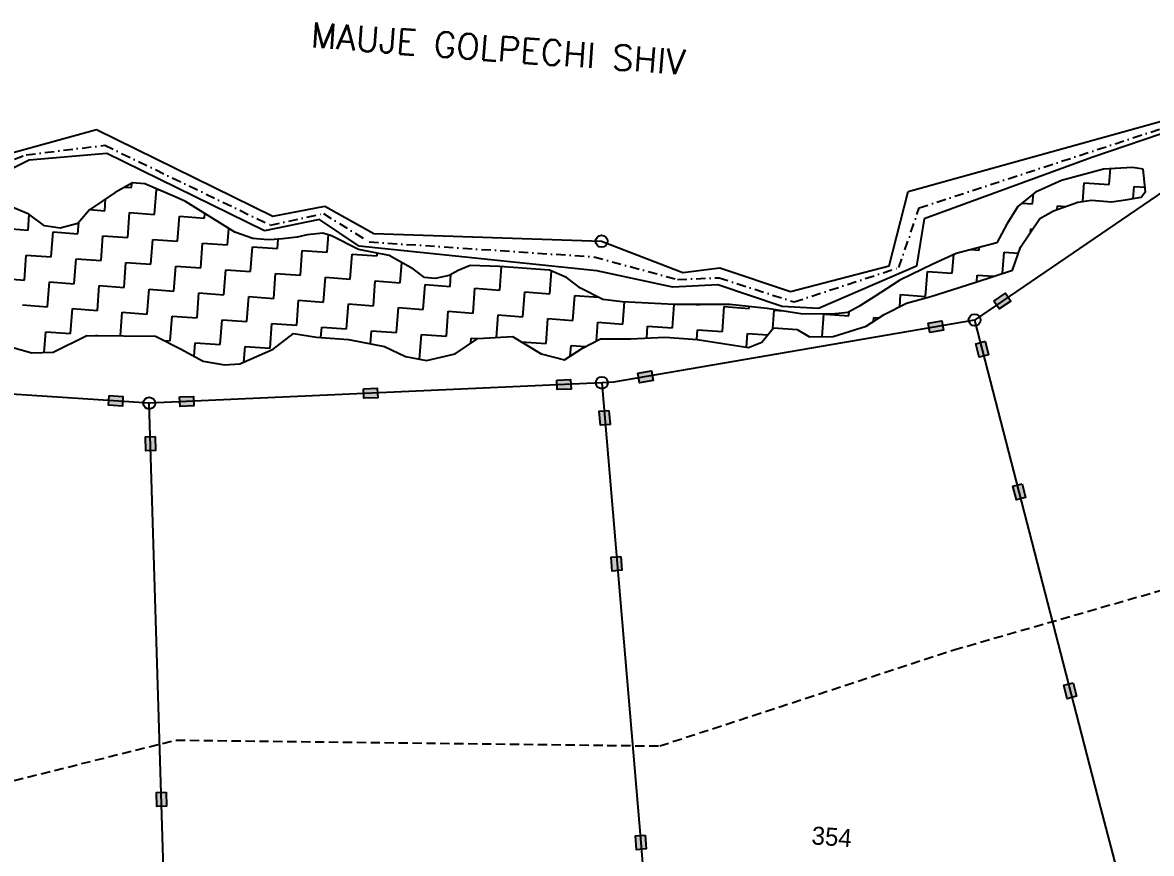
# Model space of a CAD drawing. Header units: metres. Extents: x 318079 to 324759, y 1863980 to 1868406.
# Drawn here: x 323424 to 324032, y 1867739 to 1868186 of the extents above; entities that cross this region are included whole.
import ezdxf

# ---------------------------------------------------------------- set-up
doc = ezdxf.new("R2010")
doc.units = ezdxf.units.M
doc.linetypes.add('DASHDOT', pattern=[1, 0.5, -0.25, 0, -0.25])
doc.linetypes.add('DASHED', pattern=[0.75, 0.5, -0.25])
for name, color, linetype in [('LINE_FOOTPATH', 1, 'DASHED'), ('POLY_HATCH', 12, 'Continuous'), ('POLY_PARCEL', 6, 'Continuous'), ('POLY_WATER', 4, 'Continuous'), ('TEXT_MAPOUT', 7, 'Continuous'), ('TEXT_PARCEL', 7, 'Continuous'), ('V_BOUND_STREAM_LINE', 7, 'DASHDOT')]:
    doc.layers.add(name, color=color, linetype=linetype)
doc.styles.get("Standard").update_dxf_attribs({"font": 'simplex.shx'})
doc.styles.add('TEXT_MAP', font='')
doc.styles.get('TEXT_MAP').set_extended_font_data('Kruti Dev 050')

msp = doc.modelspace()

# ---------------------------------------------------------------- hatches: boundary and pattern name
for points in [[(323956.41, 1868036.06), (323953.49, 1868040.35), (323947.3, 1868036.12), (323950.22, 1868031.84)], [(323920.16, 1868020.38), (323919.28, 1868025.49), (323911.89, 1868024.21), (323912.77, 1868019.1)], [(323939.44, 1868005.88), (323944.46, 1868007.18), (323942.58, 1868014.44), (323937.56, 1868013.13)], [(323763.76, 1867993.4), (323762.88, 1867998.52), (323755.49, 1867997.24), (323756.37, 1867992.13)], [(323719.49, 1867988.73), (323719.26, 1867993.91), (323711.77, 1867993.57), (323712, 1867988.39)], [(323477.72, 1867979.48), (323478.06, 1867984.66), (323470.58, 1867985.16), (323470.23, 1867979.98)], [(323615.31, 1867984.05), (323615.08, 1867989.23), (323607.59, 1867988.89), (323607.82, 1867983.71)], [(323516.31, 1867979.6), (323516.08, 1867984.78), (323508.59, 1867984.44), (323508.82, 1867979.26)], [(323735.32, 1867969.28), (323740.49, 1867969.7), (323739.89, 1867977.17), (323734.72, 1867976.75)], [(323490.39, 1867955.5), (323495.58, 1867955.66), (323495.35, 1867963.16), (323490.16, 1867963)], [(323959.42, 1867929.07), (323964.44, 1867930.38), (323962.55, 1867937.63), (323957.53, 1867936.33)], [(323741.69, 1867890.68), (323746.86, 1867891.1), (323746.25, 1867898.57), (323741.08, 1867898.15)], [(323986.83, 1867821.91), (323991.85, 1867823.21), (323989.97, 1867830.47), (323984.95, 1867829.16)], [(323496.31, 1867763.86), (323501.49, 1867764.02), (323501.26, 1867771.52), (323496.08, 1867771.36)], [(323754.77, 1867740.56), (323759.94, 1867740.98), (323759.34, 1867748.46), (323754.17, 1867748.04)]]:
    msp.add_hatch(color=256).paths.add_polyline_path(points)

# ---------------------------------------------------------------- linework, layer by layer
for points in [[(323947.3, 1868036.12), (323953.49, 1868040.35), (323956.41, 1868036.06), (323950.22, 1868031.84)], [(323911.89, 1868024.21), (323919.28, 1868025.49), (323920.16, 1868020.38), (323912.77, 1868019.1)], [(323942.58, 1868014.44), (323944.46, 1868007.18), (323939.44, 1868005.88), (323937.56, 1868013.13)], [(323755.49, 1867997.24), (323762.88, 1867998.52), (323763.76, 1867993.4), (323756.37, 1867992.13)], [(323711.77, 1867993.57), (323719.26, 1867993.91), (323719.49, 1867988.73), (323712, 1867988.39)], [(323470.58, 1867985.16), (323478.06, 1867984.66), (323477.72, 1867979.48), (323470.23, 1867979.98)], [(323607.59, 1867988.89), (323615.08, 1867989.23), (323615.31, 1867984.05), (323607.82, 1867983.71)], [(323508.59, 1867984.44), (323516.08, 1867984.78), (323516.31, 1867979.6), (323508.82, 1867979.26)], [(323739.89, 1867977.17), (323740.49, 1867969.7), (323735.32, 1867969.28), (323734.72, 1867976.75)], [(323495.35, 1867963.16), (323495.58, 1867955.66), (323490.39, 1867955.5), (323490.16, 1867963)], [(323962.55, 1867937.63), (323964.44, 1867930.38), (323959.42, 1867929.07), (323957.53, 1867936.33)], [(323746.25, 1867898.57), (323746.86, 1867891.1), (323741.69, 1867890.68), (323741.08, 1867898.15)], [(323989.97, 1867830.47), (323991.85, 1867823.21), (323986.83, 1867821.91), (323984.95, 1867829.16)], [(323501.26, 1867771.52), (323501.49, 1867764.02), (323496.31, 1867763.86), (323496.08, 1867771.36)], [(323759.34, 1867748.46), (323759.94, 1867740.98), (323754.77, 1867740.56), (323754.17, 1867748.04)]]:
    msp.add_lwpolyline(points, close=True)
for centre in [(323735.95, 1868068.34), (323936.92, 1868025.9), (323736.08, 1867992.07), (323492.2, 1867981.11)]:
    msp.add_circle(centre, 3.21)
at = {"layer": 'LINE_FOOTPATH', "ltscale": 10}
for p, q in [((323925.73, 1867848.22), (324250.16, 1867941.44)), ((323767.25, 1867796.45), (323925.73, 1867848.22)), ((323339.34, 1867757.92), (323506.55, 1867799.58)), ((323506.55, 1867799.58), (323767.25, 1867796.45))]:
    msp.add_line(p, q, dxfattribs=at)
at = {"layer": 'POLY_HATCH'}
for p, q in [((324006.31, 1868107.21), (323983.84, 1868101.02)), ((324022.09, 1868108.13), (324006.31, 1868107.21)), ((324027.79, 1868107.19), (324022.09, 1868108.13)), ((324028.99, 1868095.07), (324027.79, 1868107.19)), ((323983.84, 1868101.02), (323969.76, 1868094.73)), ((323473.87, 1868094.66), (323460.07, 1868085.22)), ((323483.15, 1868099.73), (323473.87, 1868094.66)), ((323489.92, 1868099.23), (323483.15, 1868099.73)), ((323506.18, 1868092.28), (323489.92, 1868099.23)), ((323969.76, 1868094.73), (323960.28, 1868087.06)), ((324026.68, 1868092.11), (324028.99, 1868095.07)), ((323511.76, 1868089.78), (323506.18, 1868092.28)), ((323538.3, 1868073.18), (323511.76, 1868089.78)), ((323979.36, 1868084.63), (323992.47, 1868089.45)), ((323992.47, 1868089.45), (323999.83, 1868090.42)), ((323999.83, 1868090.42), (324010.77, 1868089.62)), ((324010.77, 1868089.62), (324018.18, 1868090.64)), ((324018.18, 1868090.64), (324026.68, 1868092.11)), ((323427.42, 1868082.92), (323415.22, 1868088)), ((323435.86, 1868076.55), (323427.42, 1868082.92)), ((323460.07, 1868085.22), (323453.77, 1868077.84)), ((323960.28, 1868087.06), (323954.34, 1868077.57)), ((323972.09, 1868080.53), (323979.36, 1868084.63)), ((323444.15, 1868075.41), (323435.86, 1868076.55)), ((323453.77, 1868077.84), (323444.15, 1868075.41)), ((323954.34, 1868077.57), (323948.89, 1868067.51)), ((323961.68, 1868065.09), (323972.09, 1868080.53)), ((323548.01, 1868069.84), (323538.3, 1868073.18)), ((323571.99, 1868070.54), (323564.06, 1868069.56)), ((323577.32, 1868071.72), (323571.99, 1868070.54)), ((323585.77, 1868072.66), (323577.32, 1868071.72)), ((323590.38, 1868071.28), (323585.77, 1868072.66)), ((323605.04, 1868063.92), (323590.38, 1868071.28)), ((323554.08, 1868069.25), (323548.01, 1868069.84)), ((323557.21, 1868069.02), (323554.08, 1868069.25)), ((323564.06, 1868069.56), (323557.21, 1868069.02)), ((323948.89, 1868067.51), (323926.98, 1868061.8)), ((323957.28, 1868052.68), (323961.68, 1868065.09)), ((323621.56, 1868060.61), (323605.04, 1868063.92)), ((323634.65, 1868053.37), (323621.56, 1868060.61)), ((323926.98, 1868061.8), (323914.5, 1868055.92)), ((323640.6, 1868048.75), (323634.65, 1868053.37)), ((323658.7, 1868052.64), (323653.78, 1868049.87)), ((323665.18, 1868055.3), (323658.7, 1868052.64)), ((323680.85, 1868054.67), (323665.18, 1868055.3)), ((323707.95, 1868052.67), (323680.85, 1868054.67)), ((323717.1, 1868048.86), (323707.95, 1868052.67)), ((323914.5, 1868055.92), (323896.57, 1868047.31)), ((323937.07, 1868046.07), (323957.28, 1868052.68)), ((323646.33, 1868048.32), (323640.6, 1868048.75)), ((323653.78, 1868049.87), (323646.33, 1868048.32)), ((323724.54, 1868043.08), (323717.1, 1868048.86)), ((323896.57, 1868047.31), (323882.81, 1868038.38)), ((323913.32, 1868038.56), (323937.07, 1868046.07)), ((323736.66, 1868036.96), (323724.54, 1868043.08)), ((323747.04, 1868035.67), (323736.66, 1868036.96)), ((323775.1, 1868034.3), (323747.04, 1868035.67)), ((323804.96, 1868034.19), (323775.1, 1868034.3)), ((323825.24, 1868032.17), (323804.96, 1868034.19)), ((323882.81, 1868038.38), (323874.58, 1868033.24)), ((323888.25, 1868028.83), (323900.29, 1868034.89)), ((323900.29, 1868034.89), (323913.32, 1868038.56)), ((323843.37, 1868029.26), (323825.24, 1868032.17)), ((323860.12, 1868029.07), (323843.37, 1868029.26)), ((323868.57, 1868030.02), (323860.12, 1868029.07)), ((323874.58, 1868033.24), (323868.57, 1868030.02)), ((323878.51, 1868022.6), (323888.25, 1868028.83)), ((323822.2, 1868014.01), (323828.56, 1868021.65)), ((323828.56, 1868021.65), (323841.25, 1868020.71)), ((323860.69, 1868016.96), (323878.51, 1868022.6)), ((323440.49, 1868008.52), (323458.56, 1868017.6)), ((323458.56, 1868017.6), (323478.26, 1868017.31)), ((323478.26, 1868017.31), (323495.65, 1868017.18)), ((323495.65, 1868017.18), (323509.07, 1868010.41)), ((323558.93, 1868010.2), (323569.99, 1868018.65)), ((323569.99, 1868018.65), (323582.29, 1868016.65)), ((323582.29, 1868016.65), (323599.59, 1868015.38)), ((323657.02, 1868007.67), (323669.24, 1868016.03)), ((323669.24, 1868016.03), (323687.86, 1868016.97)), ((323687.86, 1868016.97), (323703.42, 1868007.72)), ((323725.68, 1868010.71), (323735.33, 1868015.79)), ((323735.33, 1868015.79), (323751.57, 1868015.75)), ((323751.57, 1868015.75), (323770.2, 1868016.69)), ((323770.2, 1868016.69), (323787.5, 1868015.41)), ((323841.25, 1868020.71), (323847.92, 1868016.75)), ((323847.92, 1868016.75), (323860.69, 1868016.96)), ((323417.5, 1868011.37), (323428.87, 1868008.22)), ((323509.07, 1868010.41), (323521.33, 1868003.71)), ((323540.94, 1868002.27), (323558.93, 1868010.2)), ((323599.59, 1868015.38), (323619.03, 1868011.63)), ((323619.03, 1868011.63), (323630.23, 1868006.17)), ((323715.94, 1868004.48), (323725.68, 1868010.71)), ((323787.5, 1868015.41), (323815.02, 1868011.07)), ((323815.02, 1868011.07), (323822.2, 1868014.01)), ((323428.87, 1868008.22), (323440.49, 1868008.52)), ((323521.33, 1868003.71), (323532.78, 1868001.71)), ((323630.23, 1868006.17), (323641.68, 1868004.17)), ((323641.68, 1868004.17), (323657.02, 1868007.67)), ((323703.42, 1868007.72), (323715.94, 1868004.48)), ((323532.78, 1868001.71), (323540.94, 1868002.27))]:
    msp.add_line(p, q, dxfattribs=at)
at = {"layer": 'POLY_HATCH', "linetype": 'Continuous', "ltscale": 10}
for p, q in [((324009.47, 1868098.87), (324010.1, 1868107.43)), ((323479.01, 1868097.47), (323482.65, 1868097.2)), ((323482.65, 1868097.2), (323482.82, 1868099.55)), ((323495.09, 1868082.78), (323496.08, 1868096.21)), ((323496.08, 1868096.21), (323497.18, 1868096.13)), ((323995.3, 1868089.83), (323996.04, 1868099.86)), ((323996.04, 1868099.86), (324009.47, 1868098.87)), ((324022.42, 1868091.37), (324022.9, 1868097.88)), ((324022.9, 1868097.88), (324028.75, 1868097.45)), ((323468.22, 1868084.76), (323468.69, 1868091.12)), ((323962.46, 1868088.83), (323968.18, 1868088.41)), ((323968.18, 1868088.41), (323968.58, 1868093.78)), ((323426.94, 1868074.3), (323427.57, 1868082.81)), ((323460.26, 1868085.35), (323468.22, 1868084.76)), ((323480.67, 1868070.34), (323481.66, 1868083.77)), ((323481.66, 1868083.77), (323495.09, 1868082.78)), ((323521.95, 1868080.8), (323522.14, 1868083.29)), ((323981.47, 1868085.41), (323981.61, 1868087.42)), ((323981.61, 1868087.42), (323986.04, 1868087.09)), ((323453.8, 1868072.32), (323454.25, 1868078.41)), ((323507.53, 1868068.36), (323508.52, 1868081.79)), ((323508.52, 1868081.79), (323521.95, 1868080.8)), ((323953.76, 1868075.97), (323953.8, 1868076.57)), ((323413.51, 1868075.29), (323426.94, 1868074.3)), ((323439.38, 1868059.88), (323440.37, 1868073.31)), ((323440.37, 1868073.31), (323453.8, 1868072.32)), ((323466.24, 1868057.89), (323467.23, 1868071.33)), ((323467.23, 1868071.33), (323480.67, 1868070.34)), ((323534.39, 1868066.37), (323535.05, 1868075.21)), ((323588.12, 1868062.41), (323588.81, 1868071.75)), ((323953.49, 1868075.99), (323953.76, 1868075.97)), ((323967.05, 1868073.06), (323967.19, 1868074.98)), ((323967.19, 1868074.98), (323968.29, 1868074.89)), ((323493.11, 1868055.91), (323494.1, 1868069.35)), ((323494.1, 1868069.35), (323507.53, 1868068.36)), ((323519.97, 1868053.93), (323520.96, 1868067.36)), ((323520.96, 1868067.36), (323534.39, 1868066.37)), ((323546.84, 1868051.95), (323547.83, 1868065.38)), ((323547.83, 1868065.38), (323561.26, 1868064.39)), ((323561.26, 1868064.39), (323561.63, 1868069.37)), ((323939.34, 1868063.52), (323939.45, 1868065.05)), ((323424.96, 1868047.43), (323425.95, 1868060.87)), ((323425.95, 1868060.87), (323439.38, 1868059.88)), ((323451.82, 1868045.45), (323452.81, 1868058.89)), ((323452.81, 1868058.89), (323466.24, 1868057.89)), ((323573.7, 1868049.97), (323574.69, 1868063.4)), ((323574.69, 1868063.4), (323588.12, 1868062.41)), ((323600.56, 1868047.99), (323601.55, 1868061.42)), ((323601.55, 1868061.42), (323614.99, 1868060.43)), ((323614.99, 1868060.43), (323615.1, 1868061.91)), ((323924.91, 1868051.08), (323925.66, 1868061.18)), ((323934.86, 1868063.85), (323939.34, 1868063.52)), ((323951.91, 1868050.92), (323952.77, 1868062.53)), ((323952.77, 1868062.53), (323960.57, 1868061.96)), ((323478.69, 1868043.47), (323479.68, 1868056.9)), ((323479.68, 1868056.9), (323493.11, 1868055.91)), ((323505.55, 1868041.49), (323506.54, 1868054.92)), ((323506.54, 1868054.92), (323519.97, 1868053.93)), ((323532.41, 1868039.51), (323533.4, 1868052.94)), ((323533.4, 1868052.94), (323546.84, 1868051.95)), ((323627.43, 1868046.01), (323628.23, 1868056.92)), ((323681.16, 1868042.05), (323682.08, 1868054.58)), ((323708.02, 1868040.07), (323708.92, 1868052.27)), ((323910.49, 1868038.64), (323911.48, 1868052.07)), ((323911.48, 1868052.07), (323924.91, 1868051.08)), ((323411.53, 1868048.42), (323424.96, 1868047.43)), ((323437.4, 1868033.01), (323438.39, 1868046.44)), ((323438.39, 1868046.44), (323451.82, 1868045.45)), ((323559.28, 1868037.53), (323560.27, 1868050.96)), ((323560.27, 1868050.96), (323573.7, 1868049.97)), ((323586.14, 1868035.55), (323587.13, 1868048.98)), ((323587.13, 1868048.98), (323600.56, 1868047.99)), ((323613.01, 1868033.57), (323614, 1868047)), ((323614, 1868047), (323627.43, 1868046.01)), ((323654.29, 1868044.03), (323654.76, 1868050.42)), ((323938.07, 1868046.39), (323938.35, 1868050.09)), ((323938.35, 1868050.09), (323947.34, 1868049.43)), ((323464.26, 1868031.03), (323465.25, 1868044.46)), ((323465.25, 1868044.46), (323478.69, 1868043.47)), ((323491.13, 1868029.05), (323492.12, 1868042.48)), ((323492.12, 1868042.48), (323505.55, 1868041.49)), ((323517.99, 1868027.07), (323518.98, 1868040.5)), ((323518.98, 1868040.5), (323532.41, 1868039.51)), ((323639.87, 1868031.59), (323640.86, 1868045.02)), ((323640.86, 1868045.02), (323654.29, 1868044.03)), ((323666.73, 1868029.61), (323667.72, 1868043.04)), ((323667.72, 1868043.04), (323681.16, 1868042.05)), ((323693.6, 1868027.62), (323694.59, 1868041.06)), ((323694.59, 1868041.06), (323708.02, 1868040.07)), ((323423.97, 1868034), (323437.4, 1868033.01)), ((323544.85, 1868025.09), (323545.85, 1868038.52)), ((323545.85, 1868038.52), (323559.28, 1868037.53)), ((323571.72, 1868023.11), (323572.71, 1868036.54)), ((323572.71, 1868036.54), (323586.14, 1868035.55)), ((323598.58, 1868021.13), (323599.57, 1868034.56)), ((323599.57, 1868034.56), (323613.01, 1868033.57)), ((323720.46, 1868025.64), (323721.45, 1868039.08)), ((323721.45, 1868039.08), (323734.35, 1868038.12)), ((323747.33, 1868023.66), (323748.21, 1868035.61)), ((323774.19, 1868021.68), (323775.12, 1868034.3)), ((323786.84, 1868034.25), (323788.61, 1868034.12)), ((323788.61, 1868034.12), (323788.62, 1868034.25)), ((323896.57, 1868033.01), (323897.06, 1868039.63)), ((323897.06, 1868039.63), (323910.49, 1868038.64)), ((323449.84, 1868018.59), (323450.83, 1868032.02)), ((323450.83, 1868032.02), (323464.26, 1868031.03)), ((323476.76, 1868017.33), (323477.69, 1868030.04)), ((323477.69, 1868030.04), (323491.13, 1868029.05)), ((323503.57, 1868014.63), (323504.56, 1868028.06)), ((323504.56, 1868028.06), (323517.99, 1868027.07)), ((323625.45, 1868019.14), (323626.44, 1868032.58)), ((323626.44, 1868032.58), (323639.87, 1868031.59)), ((323652.31, 1868017.16), (323653.3, 1868030.6)), ((323653.3, 1868030.6), (323666.73, 1868029.61)), ((323679.28, 1868016.54), (323680.17, 1868028.61)), ((323680.17, 1868028.61), (323693.6, 1868027.62)), ((323801.05, 1868019.7), (323802.04, 1868033.13)), ((323802.04, 1868033.13), (323815.48, 1868032.14)), ((323815.48, 1868032.14), (323815.55, 1868033.13)), ((323828.17, 1868021.19), (323828.91, 1868031.15)), ((323828.91, 1868031.15), (323833.87, 1868030.79)), ((323854.87, 1868016.87), (323855.77, 1868029.12)), ((323856.54, 1868029.11), (323869.2, 1868028.18)), ((323869.2, 1868028.18), (323869.37, 1868030.45)), ((323530.43, 1868012.65), (323531.42, 1868026.08)), ((323531.42, 1868026.08), (323544.85, 1868025.09)), ((323557.3, 1868010.67), (323558.29, 1868024.1)), ((323558.29, 1868024.1), (323571.72, 1868023.11)), ((323584.73, 1868016.47), (323585.15, 1868022.12)), ((323585.15, 1868022.12), (323598.58, 1868021.13)), ((323706.04, 1868013.2), (323707.03, 1868026.63)), ((323707.03, 1868026.63), (323720.46, 1868025.64)), ((323733.16, 1868014.64), (323733.89, 1868024.65)), ((323733.89, 1868024.65), (323747.33, 1868023.66)), ((323760.28, 1868016.19), (323760.76, 1868022.67)), ((323760.76, 1868022.67), (323774.19, 1868021.68)), ((323882.49, 1868025.14), (323882.64, 1868027.19)), ((323882.64, 1868027.19), (323885.37, 1868026.99)), ((323435.58, 1868008.39), (323436.41, 1868019.58)), ((323436.41, 1868019.58), (323449.84, 1868018.59)), ((323463.27, 1868017.6), (323464.38, 1868017.52)), ((323463.27, 1868017.53), (323463.27, 1868017.6)), ((323611.49, 1868013.08), (323612.02, 1868020.14)), ((323612.02, 1868020.14), (323625.45, 1868019.14)), ((323637.9, 1868004.83), (323638.88, 1868018.15)), ((323638.88, 1868018.15), (323652.31, 1868017.16)), ((323665.55, 1868013.51), (323665.74, 1868016.17)), ((323665.74, 1868016.17), (323669.08, 1868015.93)), ((323787.23, 1868015.43), (323787.62, 1868020.69)), ((323787.62, 1868020.69), (323801.05, 1868019.7)), ((323813.94, 1868011.24), (323814.49, 1868018.71)), ((323814.49, 1868018.71), (323825.44, 1868017.9)), ((323500.22, 1868014.87), (323503.57, 1868014.63)), ((323516.46, 1868006.37), (323517, 1868013.64)), ((323517, 1868013.64), (323530.43, 1868012.65)), ((323543.25, 1868003.28), (323543.86, 1868011.66)), ((323543.86, 1868011.66), (323557.3, 1868010.67)), ((323692.6, 1868014.15), (323692.61, 1868014.19)), ((323692.61, 1868014.19), (323706.04, 1868013.2)), ((323719.05, 1868006.47), (323719.47, 1868012.21)), ((323719.47, 1868012.21), (323727.42, 1868011.63))]:
    msp.add_line(p, q, dxfattribs=at)
at = {"layer": 'POLY_PARCEL'}
for p, q in [((324113.29, 1868146.28), (323936.92, 1868025.9)), ((323936.92, 1868025.9), (323742.42, 1867992.36)), ((323936.92, 1868025.9), (324002.91, 1867769.89)), ((323492.2, 1867981.11), (323290.09, 1867994.4)), ((323736.08, 1867992.07), (323492.2, 1867981.11)), ((323742.42, 1867992.36), (323736.08, 1867992.07)), ((323736.08, 1867992.07), (323757.06, 1867744.51)), ((323504.34, 1867587.81), (323492.2, 1867981.11)), ((324002.91, 1867769.89), (324050.97, 1867587.36)), ((323757.06, 1867744.51), (323777.11, 1867485.2))]:
    msp.add_line(p, q, dxfattribs=at)
at = {"layer": 'POLY_WATER'}
for p, q in [((323901.19, 1868095.04), (324088.44, 1868147.21)), ((324087.56, 1868143.16), (324000.17, 1868113.52)), ((323380.19, 1868105.49), (323463.75, 1868128.61)), ((323463.75, 1868128.61), (323558.79, 1868081.84)), ((323469.35, 1868115.52), (323427.51, 1868112.05)), ((323554.26, 1868073.87), (323469.35, 1868115.52)), ((324000.17, 1868113.52), (323909.74, 1868080.43)), ((323427.51, 1868112.05), (323396.15, 1868096.45)), ((323890.81, 1868055.17), (323901.19, 1868095.04)), ((323558.79, 1868081.84), (323586.76, 1868087.2)), ((323586.76, 1868087.2), (323613.26, 1868072.58)), ((323584.04, 1868079.98), (323554.26, 1868073.87)), ((323605.31, 1868065.74), (323584.04, 1868079.98)), ((323909.74, 1868080.43), (323905.67, 1868054.95)), ((323613.26, 1868072.58), (323735.95, 1868068.34)), ((323733.46, 1868052.35), (323605.31, 1868065.74)), ((323735.95, 1868068.34), (323779.8, 1868051.56)), ((323774.4, 1868043.65), (323733.46, 1868052.35)), ((323779.8, 1868051.56), (323799.68, 1868054.02)), ((323799.68, 1868054.02), (323837.69, 1868041.17)), ((323837.69, 1868041.17), (323890.81, 1868055.17)), ((323905.67, 1868054.95), (323852.78, 1868032.19)), ((323798.57, 1868044.93), (323774.4, 1868043.65)), ((323833.16, 1868033.2), (323798.57, 1868044.93)), ((323852.78, 1868032.19), (323833.16, 1868033.2))]:
    msp.add_line(p, q, dxfattribs=at)
at = {"layer": 'V_BOUND_STREAM_LINE', "ltscale": 10}
for p, q in [((323907.06, 1868086.25), (324064.67, 1868137.92)), ((323425.97, 1868114.85), (323468.25, 1868120.04)), ((323468.25, 1868120.04), (323557.47, 1868077.08)), ((323391.18, 1868102.23), (323425.97, 1868114.85)), ((323557.47, 1868077.08), (323586.05, 1868083.28)), ((323586.05, 1868083.28), (323610.75, 1868068)), ((323896.08, 1868054.12), (323907.06, 1868086.25)), ((323610.75, 1868068), (323731.81, 1868059.93)), ((323731.81, 1868059.93), (323776.82, 1868047.73)), ((323839.63, 1868035.66), (323896.08, 1868054.12)), ((323776.82, 1868047.73), (323799.27, 1868048.66)), ((323799.27, 1868048.66), (323839.63, 1868035.66))]:
    msp.add_line(p, q, dxfattribs=at)

# ---------------------------------------------------------------- texts
at = {"layer": 'TEXT_MAPOUT', "ltscale": 10}
msp.add_text('MAUJE GOLPECHI SHIV', height=13.4685, rotation=355.78265, dxfattribs=at).set_placement((323578.88, 1868172.86))
at = {"layer": 'TEXT_PARCEL', "ltscale": 10, "style": 'TEXT_MAP'}
msp.add_text('354', height=9.697, rotation=355.78265, dxfattribs=at).set_placement((323848.83, 1867743.5))

doc.saveas('drawing.dxf')
